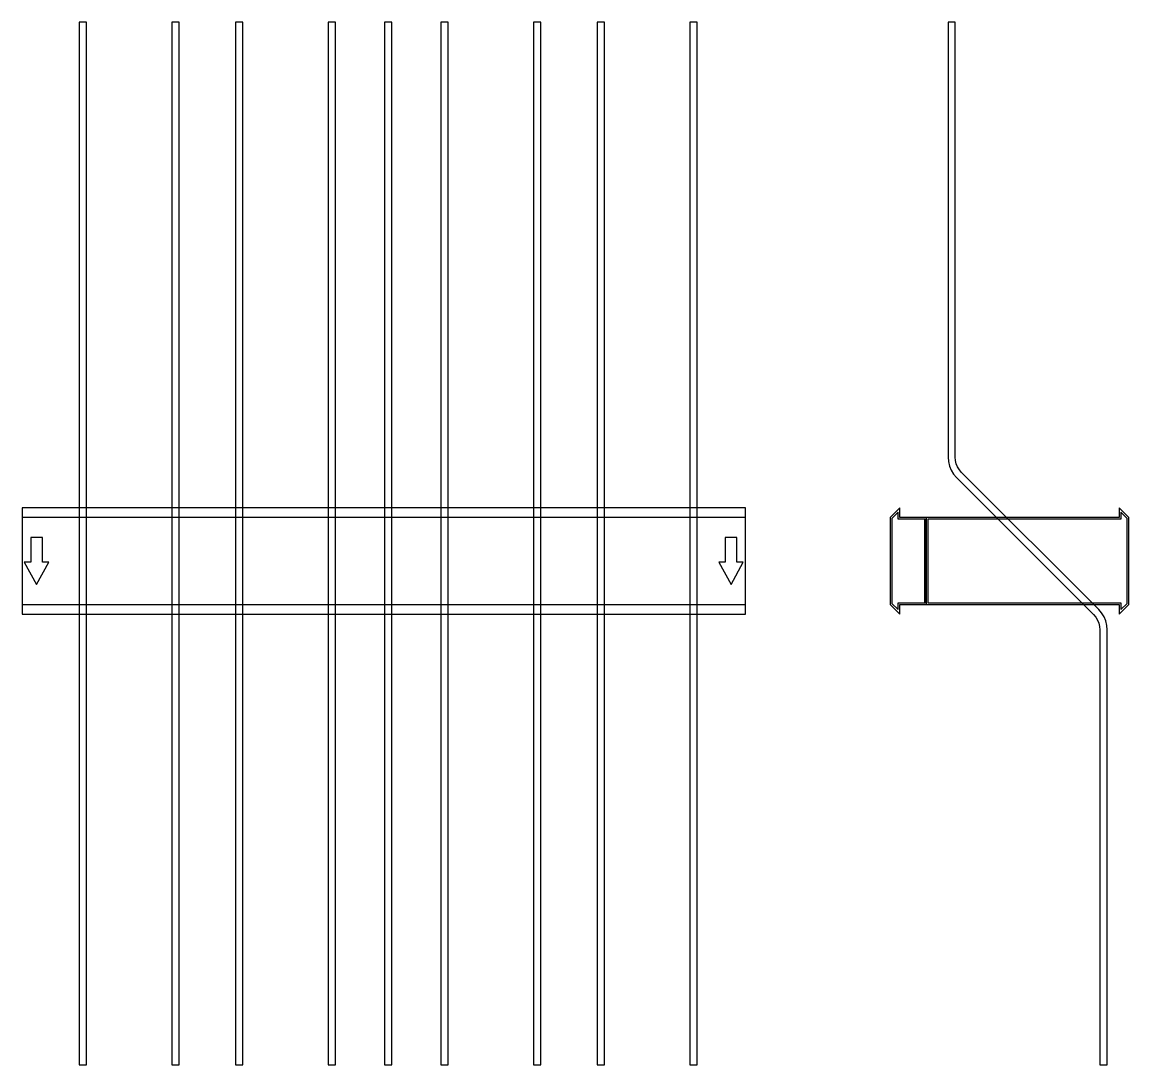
# Model space of a CAD drawing. Extents: x 0 to 1530, y -697 to 745.
import ezdxf

# ---------------------------------------------------------------- set-up
doc = ezdxf.new("R2010")
doc.units = 0
doc.layers.add('Halfen', color=7, linetype='CONTINUOUS')

msp = doc.modelspace()

# ---------------------------------------------------------------- linework, layer by layer
at = {"layer": 'Halfen', "color": 7}
for points in [[(89, -696.961), (89, 745.246), (79, 745.246), (79, -696.961)], [(217, -696.961), (217, 745.246), (207, 745.246), (207, -696.961)], [(305, -696.961), (305, 745.246), (295, 745.246), (295, -696.961)], [(433, -696.961), (433, 745.246), (423, 745.246), (423, -696.961)], [(511, -696.961), (511, 745.246), (501, 745.246), (501, -696.961)], [(589, -696.961), (589, 745.246), (579, 745.246), (579, -696.961)], [(717, -696.961), (717, 745.246), (707, 745.246), (707, -696.961)], [(805, -696.961), (805, 745.246), (795, 745.246), (795, -696.961)], [(933, -696.961), (933, 745.246), (923, 745.246), (923, -696.961)], [(1500, -696.961), (1500, -95.355), (1499.508, -89.098), (1498.042, -82.995), (1495.64, -77.196), (1492.361, -71.844), (1488.284, -67.071), (1298.787, 122.426), (1295.729, 126.006), (1293.27, 130.02), (1291.468, 134.369), (1290.369, 138.947), (1290, 143.64), (1290, 206.246), (1290, 745.246), (1280, 745.246), (1280, 206.246), (1280, 143.64), (1280.492, 137.382), (1281.958, 131.279), (1284.36, 125.48), (1287.639, 120.128), (1291.716, 115.355), (1481.213, -74.142), (1484.271, -77.722), (1486.73, -81.736), (1488.532, -86.085), (1489.631, -90.662), (1490, -95.355), (1490, -696.961)], [(0, -73.5), (1000, -73.5), (1000, 73.5), (0, 73.5)], [(1250, -60), (1250, 60), (1213.5, 60), (1213.5, 73.5), (1200, 60), (1200, -60), (1213.5, -73.5), (1213.5, -60)], [(1248, -58), (1248, 58), (1211, 58), (1211, 67.25), (1202.5, 58.75), (1202.5, -58.75), (1211, -67.25), (1211, -58)], [(1530, -60), (1530, 60), (1516.5, 73.5), (1516.5, 60), (1250, 60), (1250, -60), (1516.5, -60), (1516.5, -73.5)], [(1527.5, -58.75), (1527.5, 58.75), (1519, 67.25), (1519, 58), (1252, 58), (1252, -58), (1519, -58), (1519, -67.25)], [(0, -60), (1000, -60), (1000, 60), (0, 60)], [(20, -32.5), (37, -1.5), (28, -1.5), (28, 32.5), (12, 32.5), (12, -1.5), (3, -1.5)], [(980, -32.5), (997, -1.5), (988, -1.5), (988, 32.5), (972, 32.5), (972, -1.5), (963, -1.5)]]:
    msp.add_lwpolyline(points, close=True, dxfattribs=at)

doc.saveas('drawing.dxf')
